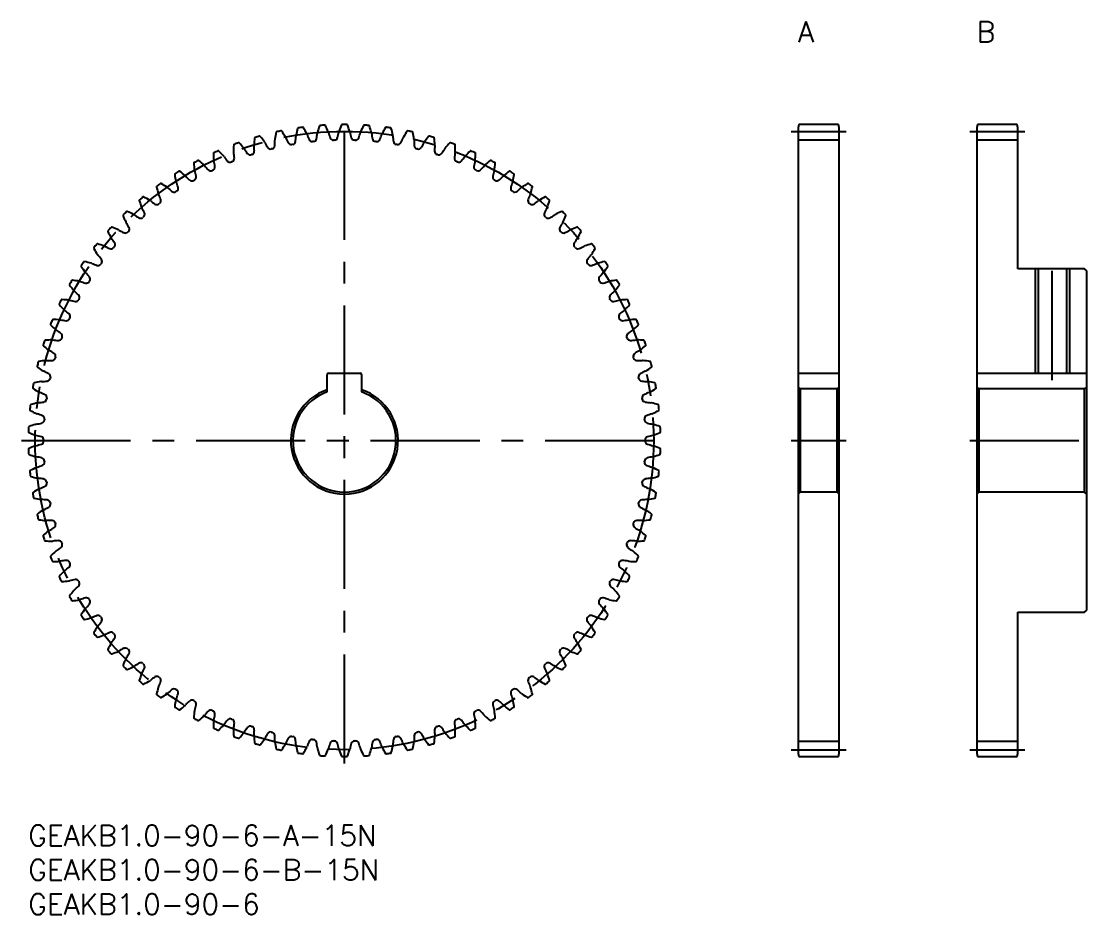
# Model space of a CAD drawing. Extents: x -1 to 155, y -13 to 117.
import ezdxf

# ---------------------------------------------------------------- set-up
doc = ezdxf.new("R2010")
doc.units = 0
doc.header["$LTSCALE"] = 0.5
doc.linetypes.add('CENTER', pattern=[50.8, 31.75, -6.35, 6.35, -6.35])
for name, color, linetype in [('MSM_CENTER', 1, 'CENTER'), ('MSM_CONTINUOUS', 7, 'CONTINUOUS'), ('MSM_NARROW', 5, 'CONTINUOUS'), ('MSM_PART_NUMBER', 7, 'CONTINUOUS')]:
    doc.layers.add(name, color=color, linetype=linetype)
doc.styles.get("Standard").update_dxf_attribs({"font": 'txt.shx', "height": 2, "bigfont": 'bigfont.shx'})

# ---------------------------------------------------------------- blocks, each defined once
blk = doc.blocks.new('*U3')
at = {"layer": 'MSM_PART_NUMBER'}
blk.add_text('GEAKB1.0-90-6-B-15N', height=3, dxfattribs=at).set_placement((0, -8))
blk = doc.blocks.new('*U4')
at = {"layer": 'MSM_PART_NUMBER'}
blk.add_text('GEAKB1.0-90-6-A-15N', height=3, dxfattribs=at).set_placement((0, -3))
blk = doc.blocks.new('*U5')
at = {"layer": 'MSM_PART_NUMBER'}
blk.add_text('GEAKB1.0-90-6', height=3, dxfattribs=at).set_placement((0, -13))
blk = doc.blocks.new('*U6')
at = {"layer": 'MSM_PART_NUMBER'}
blk.add_text('A', height=3, dxfattribs=at).set_placement((112, 114))
blk = doc.blocks.new('*U7')
at = {"layer": 'MSM_PART_NUMBER'}
blk.add_text('B', height=3, dxfattribs=at).set_placement((138, 114))

msp = doc.modelspace()

# ---------------------------------------------------------------- linework, layer by layer
at = {"layer": 'MSM_CENTER'}
for p, q in [((46, 9), (46, 103)), ((111, 101), (119, 101)), ((137, 101), (145, 101)), ((149, 64.8), (149, 82)), ((-1, 56), (93, 56)), ((111, 56), (119, 56)), ((137, 56), (155, 56)), ((111, 11), (119, 11)), ((137, 11), (145, 11))]:
    msp.add_line(p, q, dxfattribs=at)
msp.add_circle((46, 56), 45, dxfattribs=at)
at = {"layer": 'MSM_CONTINUOUS'}
for p, q in [((112.13, 102), (112, 101.5)), ((112, 101.5), (112, 10.5)), ((117.87, 102), (112.13, 102)), ((118, 101.5), (117.87, 102)), ((118, 10.5), (118, 101.5)), ((138.13, 102), (138, 101.5)), ((138, 101.5), (138, 10.5)), ((143.87, 102), (138.13, 102)), ((144, 101.5), (143.87, 102)), ((144, 81), (144, 101.5)), ((112, 99.75), (118, 99.75)), ((138, 99.75), (144, 99.75)), ((153.7, 81), (144, 81)), ((146.93, 81), (146.93, 65.8)), ((151.07, 81), (151.07, 65.8)), ((154, 80.7), (153.7, 81)), ((154, 31.3), (154, 80.7)), ((43.5, 63.07), (43.5, 65.6)), ((43.7, 65.8), (48.3, 65.8)), ((48.5, 65.6), (48.5, 63.07)), ((112, 65.8), (118, 65.8)), ((138, 65.8), (154, 65.8)), ((112.3, 63.5), (112, 63.8)), ((117.7, 63.5), (112.3, 63.5)), ((112.3, 63.5), (112.3, 48.5)), ((118, 63.8), (117.7, 63.5)), ((117.7, 48.5), (117.7, 63.5)), ((138.3, 63.5), (138, 63.8)), ((153.7, 63.5), (138.3, 63.5)), ((138.3, 63.5), (138.3, 48.5)), ((154, 63.8), (153.7, 63.5)), ((153.7, 48.5), (153.7, 63.5)), ((112.3, 48.5), (112, 48.2)), ((117.7, 48.5), (112.3, 48.5)), ((118, 48.2), (117.7, 48.5)), ((138.3, 48.5), (138, 48.2)), ((153.7, 48.5), (138.3, 48.5)), ((154, 48.2), (153.7, 48.5)), ((153.7, 31), (154, 31.3)), ((144, 10.5), (144, 31)), ((144, 31), (153.7, 31)), ((112, 12.25), (118, 12.25)), ((138, 12.25), (144, 12.25)), ((112, 10.5), (112.13, 10)), ((112.13, 10), (117.87, 10)), ((117.87, 10), (118, 10.5)), ((138, 10.5), (138.13, 10)), ((138.13, 10), (143.87, 10)), ((143.87, 10), (144, 10.5))]:
    msp.add_line(p, q, dxfattribs=at)
for centre, radius, start, end in [((53.68, 97.58), 15, 165.1366, 169), ((39.28, 101.41), 0.1, 98.4147, 165.1366), ((46, 56), 46, 97.5856, 98.4144), ((39.94, 101.5), 0.1, 30.8634, 97.5856), ((27.15, 93.85), 15, 27, 30.8634), ((56.57, 96.95), 15, 161.1366, 165), ((42.47, 101.76), 0.1, 94.4144, 161.1366), ((46, 56), 46, 93.5856, 94.4144), ((43.13, 101.81), 0.1, 26.8634, 93.5856), ((29.84, 95.08), 15, 23, 26.8634), ((59.4, 96.11), 15, 157.1366, 161), ((45.67, 101.9), 0.1, 90.4144, 157.1366), ((46, 56), 46, 89.5856, 90.4144), ((46.33, 101.9), 0.1, 22.8634, 89.5856), ((32.6, 96.11), 15, 19, 22.8634), ((62.16, 95.08), 15, 153.1366, 157), ((48.87, 101.81), 0.1, 86.4147, 153.1366), ((46, 56), 46, 85.5856, 86.4144), ((49.53, 101.76), 0.1, 18.8634, 85.5856), ((35.43, 96.95), 15, 15, 18.8634), ((64.85, 93.85), 15, 149.1366, 153), ((52.06, 101.5), 0.1, 82.4147, 149.1366), ((46, 56), 46, 81.5856, 82.4144), ((52.72, 101.41), 0.1, 14.8634, 81.5856), ((38.32, 97.58), 15, 11, 14.8634), ((47.82, 98.25), 15, 173.1366, 177), ((33.03, 100.03), 0.1, 106.4144, 173.1366), ((46, 56), 46, 105.5856, 106.4144), ((33.67, 100.21), 0.1, 38.8634, 105.5856), ((22.07, 90.86), 15, 35, 38.8634), ((36.7, 99.75), 0.831, 173, 180.4595), ((50.77, 98.02), 15, 169.1366, 173), ((36.13, 100.83), 0.1, 102.4144, 169.1366), ((46, 56), 46, 101.5856, 102.4144), ((36.78, 100.96), 0.1, 34.8634, 101.5856), ((24.56, 92.45), 15, 31, 34.8634), ((36.7, 99.75), 0.831, 23.5405, 31), ((50.15, 105.62), 13.85, 203.5781, 206.949), ((25.13, 101.2), 13.85, 353.051, 356.4219), ((39.78, 100.29), 0.831, 169, 176.4595), ((39.78, 100.29), 0.831, 19.5405, 27), ((53.6, 105.21), 13.85, 199.5781, 202.949), ((41.43, 100.01), 0.5, 275.9216, 349.051), ((28.33, 102.55), 13.85, 349.051, 352.4219), ((42.88, 100.61), 0.831, 165, 172.4595), ((42.88, 100.61), 0.831, 15.5405, 23), ((57.02, 104.55), 13.85, 195.5781, 198.949), ((44.4, 100.22), 0.5, 198.949, 272.0784), ((44.52, 100.23), 0.5, 271.9216, 345.051), ((31.62, 103.67), 13.85, 345.051, 348.4219), ((46, 100.72), 0.831, 161, 168.4595), ((46, 100.72), 0.831, 11.5405, 19), ((60.38, 103.67), 13.85, 191.5781, 194.949), ((47.48, 100.23), 0.5, 194.949, 268.0784), ((47.6, 100.22), 0.5, 267.9216, 341.051), ((34.98, 104.55), 13.85, 341.051, 344.4219), ((49.12, 100.61), 0.831, 157, 164.4595), ((49.12, 100.61), 0.831, 7.5405, 15), ((63.67, 102.55), 13.85, 187.5781, 190.949), ((50.57, 100.01), 0.5, 190.949, 264.0784), ((38.4, 105.21), 13.85, 337.051, 340.4219), ((52.22, 100.29), 0.831, 153, 160.4595), ((52.22, 100.29), 0.831, 3.5405, 11), ((66.87, 101.2), 13.85, 183.5781, 186.949), ((41.85, 105.62), 13.85, 333.051, 336.4219), ((55.3, 99.75), 0.831, 149, 156.4595), ((67.44, 92.45), 15, 145.1366, 149), ((55.22, 100.96), 0.1, 78.4144, 145.1366), ((46, 56), 46, 77.5856, 78.4144), ((55.87, 100.83), 0.1, 10.8634, 77.5856), ((41.23, 98.02), 15, 7, 10.8634), ((55.3, 99.75), 0.831, 359.5405, 7), ((69.93, 90.86), 15, 141.1366, 145), ((58.33, 100.21), 0.1, 74.4147, 141.1366), ((46, 56), 46, 73.5856, 74.4144), ((58.97, 100.03), 0.1, 6.8634, 73.5856), ((44.18, 98.25), 15, 3, 6.8634), ((44.87, 98.27), 15, 177.1366, 181), ((29.99, 99.02), 0.1, 110.4144, 177.1366), ((46, 56), 46, 109.5856, 110.4144), ((30.61, 99.24), 0.1, 42.8634, 109.5856), ((19.69, 89.11), 15, 39, 42.8634), ((30.7, 98.03), 0.831, 31.5405, 39), ((43.21, 105.71), 13.85, 211.5781, 214.949), ((33.67, 98.99), 0.831, 177, 184.4595), ((19.04, 97.86), 13.85, 1.051, 4.4219), ((33.67, 98.99), 0.831, 27.5405, 35), ((46.68, 105.78), 13.85, 207.5781, 210.949), ((35.24, 98.92), 0.5, 210.949, 284.0784), ((46, 56), 43.75, 103.9216, 104.0784), ((35.35, 98.95), 0.5, 283.9216, 357.051), ((22.03, 99.64), 13.85, 357.051, 0.4219), ((38.26, 99.57), 0.5, 206.949, 280.0784), ((46, 56), 43.75, 99.9216, 100.0784), ((38.38, 99.59), 0.5, 279.9216, 353.051), ((41.31, 100), 0.5, 202.949, 276.0784), ((46, 56), 43.75, 95.9216, 96.0784), ((46, 56), 43.75, 91.9216, 92.0784), ((46, 56), 43.75, 87.9216, 88.0784), ((46, 56), 43.75, 83.9216, 84.0784), ((50.69, 100), 0.5, 263.9216, 337.051), ((53.62, 99.59), 0.5, 186.949, 260.0784), ((46, 56), 43.75, 79.9216, 80.0784), ((53.74, 99.57), 0.5, 259.9216, 333.051), ((69.97, 99.64), 13.85, 179.5781, 182.949), ((56.65, 98.95), 0.5, 182.949, 256.0784), ((46, 56), 43.75, 75.9216, 76.0784), ((56.76, 98.92), 0.5, 255.9216, 329.051), ((45.32, 105.78), 13.85, 329.051, 332.4219), ((58.33, 98.99), 0.831, 145, 152.4595), ((72.96, 97.86), 13.85, 175.5781, 178.949), ((58.33, 98.99), 0.831, 355.5405, 3), ((48.79, 105.71), 13.85, 325.051, 328.4219), ((61.3, 98.03), 0.831, 141, 148.4595), ((72.31, 89.11), 15, 137.1366, 141), ((61.39, 99.24), 0.1, 70.4144, 137.1366), ((46, 56), 46, 69.5856, 70.4144), ((62.01, 99.02), 0.1, 2.8634, 69.5856), ((47.13, 98.27), 15, 359, 2.8634), ((46, 56), 46, 117.5856, 118.4144), ((24.74, 96.68), 0.1, 50.8634, 117.5856), ((15.34, 85.12), 15, 47, 50.8634), ((27.03, 97.8), 0.1, 114.4144, 181.1366), ((41.93, 98.09), 15, 181.1366, 185), ((27.81, 96.86), 0.831, 185, 192.4595), ((46, 56), 46, 113.5856, 114.4144), ((27.63, 98.07), 0.1, 46.8634, 113.5856), ((17.45, 87.19), 15, 43, 46.8634), ((27.81, 96.86), 0.831, 35.5405, 43), ((39.75, 105.39), 13.85, 215.5781, 218.949), ((29.48, 97.05), 0.5, 291.9216, 5.051), ((30.7, 98.03), 0.831, 181, 188.4595), ((16.19, 95.88), 13.85, 5.051, 8.4219), ((32.27, 98.07), 0.5, 214.949, 288.0784), ((46, 56), 43.75, 107.9216, 108.0784), ((32.38, 98.1), 0.5, 287.9216, 1.051), ((59.62, 98.1), 0.5, 178.949, 252.0784), ((46, 56), 43.75, 71.9216, 72.0784), ((59.73, 98.07), 0.5, 251.9216, 325.051), ((75.81, 95.88), 13.85, 171.5781, 174.949), ((62.52, 97.05), 0.5, 174.949, 248.0784), ((61.3, 98.03), 0.831, 351.5405, 359), ((52.25, 105.39), 13.85, 321.051, 324.4219), ((64.19, 96.86), 0.831, 137, 144.4595), ((74.55, 87.19), 15, 133.1366, 137), ((64.37, 98.07), 0.1, 66.4144, 133.1366), ((46, 56), 46, 65.5856, 66.4144), ((64.19, 96.86), 0.831, 347.5405, 355), ((64.97, 97.8), 0.1, 358.8634, 65.5856), ((50.07, 98.09), 15, 355, 358.8634), ((76.66, 85.12), 15, 129.1366, 133), ((67.26, 96.68), 0.1, 62.4144, 129.1366), ((46, 56), 46, 61.5856, 62.4144), ((46, 56), 46, 121.5856, 122.4144), ((21.96, 95.1), 0.1, 54.8634, 121.5856), ((13.38, 82.92), 15, 51, 54.8634), ((24.16, 96.37), 0.1, 118.4144, 185.1366), ((39, 97.7), 15, 185.1366, 189), ((25, 95.49), 0.831, 189, 196.4595), ((10.93, 91.34), 13.85, 13.051, 16.4219), ((25, 95.49), 0.831, 39.5405, 47), ((36.32, 104.84), 13.85, 219.5781, 222.949), ((26.55, 95.75), 0.5, 222.949, 296.0784), ((46, 56), 43.75, 115.9216, 116.0784), ((26.66, 95.8), 0.5, 295.9216, 9.051), ((13.48, 93.7), 13.85, 9.051, 12.4219), ((29.37, 97.01), 0.5, 218.949, 292.0784), ((46, 56), 43.75, 111.9216, 112.0784), ((46, 56), 43.75, 67.9216, 68.0784), ((62.63, 97.01), 0.5, 247.9216, 321.051), ((65.34, 95.8), 0.5, 170.949, 244.0784), ((78.52, 93.7), 13.85, 167.5781, 170.949), ((46, 56), 43.75, 63.9216, 64.0784), ((65.45, 95.75), 0.5, 243.9216, 317.051), ((55.68, 104.84), 13.85, 317.051, 320.4219), ((67, 95.49), 0.831, 133, 140.4595), ((81.07, 91.34), 13.85, 163.5781, 166.949), ((67, 95.49), 0.831, 343.5405, 351), ((53, 97.7), 15, 351, 354.8634), ((67.84, 96.37), 0.1, 354.8634, 61.5856), ((78.62, 82.92), 15, 125.1366, 129), ((70.04, 95.1), 0.1, 58.4144, 125.1366), ((46, 56), 46, 57.5856, 58.4144), ((21.4, 94.75), 0.1, 122.4144, 189.1366), ((36.11, 97.11), 15, 189.1366, 193), ((22.3, 93.93), 0.831, 193, 200.4595), ((8.55, 88.81), 13.85, 17.051, 20.4219), ((22.3, 93.93), 0.831, 43.5405, 51), ((32.93, 104.04), 13.85, 223.5781, 226.949), ((23.82, 94.29), 0.5, 226.949, 300.0784), ((46, 56), 43.75, 119.9216, 120.0784), ((23.93, 94.35), 0.5, 299.9216, 13.051), ((68.07, 94.35), 0.5, 166.949, 240.0784), ((46, 56), 43.75, 59.9216, 60.0784), ((68.18, 94.29), 0.5, 239.9216, 313.051), ((59.07, 104.04), 13.85, 313.051, 316.4219), ((69.7, 93.93), 0.831, 129, 136.4595), ((83.45, 88.81), 13.85, 159.5781, 162.949), ((69.7, 93.93), 0.831, 339.5405, 347), ((55.89, 97.11), 15, 347, 350.8634), ((70.6, 94.75), 0.1, 350.8634, 57.5856), ((18.75, 92.94), 0.1, 126.4144, 193.1366), ((33.26, 96.32), 15, 193.1366, 197), ((46, 56), 46, 125.5856, 126.4144), ((19.29, 93.33), 0.1, 58.8634, 125.5856), ((11.59, 80.57), 15, 55, 58.8634), ((19.71, 92.18), 0.831, 47.5405, 55), ((29.61, 103.02), 13.85, 227.5781, 230.949), ((21.21, 92.65), 0.5, 230.949, 304.0784), ((46, 56), 43.75, 123.9216, 124.0784), ((21.31, 92.72), 0.5, 303.9216, 17.051), ((70.69, 92.72), 0.5, 162.949, 236.0784), ((46, 56), 43.75, 55.9216, 56.0784), ((70.79, 92.65), 0.5, 235.9216, 309.051), ((62.39, 103.02), 13.85, 309.051, 312.4219), ((72.29, 92.18), 0.831, 125, 132.4595), ((80.41, 80.57), 15, 121.1366, 125), ((72.71, 93.33), 0.1, 54.4144, 121.1366), ((46, 56), 46, 53.5856, 54.4144), ((58.74, 96.32), 15, 343, 346.8634), ((73.25, 92.94), 0.1, 346.8634, 53.5856), ((16.24, 90.95), 0.1, 130.414, 197.1366), ((30.48, 95.34), 15, 197.1366, 201), ((46, 56), 46, 129.5856, 130.4144), ((16.75, 91.37), 0.1, 62.8634, 129.5856), ((9.96, 78.11), 15, 59, 62.8634), ((17.25, 90.26), 0.831, 51.5405, 59), ((26.37, 101.76), 13.85, 231.5781, 234.949), ((19.71, 92.18), 0.831, 197, 204.4595), ((6.35, 86.11), 13.85, 21.051, 24.4219), ((46, 56), 43.75, 127.9216, 128.0784), ((18.8, 90.91), 0.5, 307.9216, 21.051), ((73.2, 90.91), 0.5, 158.949, 232.0784), ((85.65, 86.11), 13.85, 155.5781, 158.949), ((46, 56), 43.75, 51.9216, 52.0784), ((72.29, 92.18), 0.831, 335.5405, 343), ((65.63, 101.76), 13.85, 305.051, 308.4219), ((74.75, 90.26), 0.831, 121, 128.4595), ((82.04, 78.11), 15, 117.1366, 121), ((75.25, 91.37), 0.1, 50.4144, 117.1366), ((46, 56), 46, 49.5856, 50.4144), ((61.52, 95.34), 15, 339, 342.8634), ((75.76, 90.95), 0.1, 342.8634, 49.5856), ((46, 56), 46, 133.5856, 134.4144), ((14.35, 89.25), 0.1, 66.8634, 133.5856), ((8.5, 75.55), 15, 63, 66.8634), ((17.25, 90.26), 0.831, 201, 208.4595), ((4.35, 83.27), 13.85, 25.051, 28.4219), ((16.44, 88.92), 0.5, 311.9216, 25.051), ((18.71, 90.83), 0.5, 234.949, 308.0784), ((73.29, 90.83), 0.5, 231.9216, 305.051), ((75.56, 88.92), 0.5, 154.949, 228.0784), ((87.65, 83.27), 13.85, 151.5781, 154.949), ((74.75, 90.26), 0.831, 331.5405, 339), ((83.5, 75.55), 15, 113.1366, 117), ((77.65, 89.25), 0.1, 46.4147, 113.1366), ((46, 56), 46, 45.5856, 46.4144), ((13.88, 88.79), 0.1, 134.414, 201.1366), ((27.77, 94.16), 15, 201.1366, 205), ((14.93, 88.17), 0.831, 205, 212.4595), ((2.54, 80.3), 13.85, 29.051, 32.4219), ((14.93, 88.17), 0.831, 55.5405, 63), ((23.23, 100.28), 13.85, 235.5781, 238.949), ((16.35, 88.84), 0.5, 238.949, 312.0784), ((46, 56), 43.75, 131.9216, 132.0784), ((46, 56), 43.75, 47.9216, 48.0784), ((75.65, 88.84), 0.5, 227.9216, 301.051), ((68.77, 100.28), 13.85, 301.051, 304.4219), ((77.07, 88.17), 0.831, 117, 124.4595), ((89.46, 80.3), 13.85, 147.5781, 150.949), ((77.07, 88.17), 0.831, 327.5405, 335), ((64.23, 94.16), 15, 335, 338.8634), ((78.12, 88.79), 0.1, 338.8634, 45.5856), ((11.67, 86.47), 0.1, 138.4147, 205.1366), ((25.16, 92.79), 15, 205.1366, 209), ((46, 56), 46, 137.5856, 138.4144), ((12.11, 86.96), 0.1, 70.8634, 137.5856), ((7.23, 72.88), 15, 67, 70.8634), ((12.76, 85.93), 0.831, 59.5405, 67), ((20.2, 98.58), 13.85, 239.5781, 242.949), ((14.13, 86.7), 0.5, 242.949, 316.0784), ((46, 56), 43.75, 135.9216, 136.0784), ((14.21, 86.78), 0.5, 315.9216, 29.051), ((77.79, 86.78), 0.5, 150.949, 224.0784), ((46, 56), 43.75, 43.9216, 44.0784), ((77.87, 86.7), 0.5, 223.9216, 297.051), ((71.8, 98.58), 13.85, 297.051, 300.4219), ((79.24, 85.93), 0.831, 113, 120.4595), ((84.77, 72.88), 15, 109.1366, 113), ((79.89, 86.96), 0.1, 42.4147, 109.1366), ((46, 56), 46, 41.5856, 42.4144), ((66.84, 92.79), 15, 331, 334.8634), ((80.33, 86.47), 0.1, 334.8634, 41.5856), ((46, 56), 46, 141.5856, 142.4144), ((10.04, 84.52), 0.1, 74.8634, 141.5856), ((6.14, 70.14), 15, 71, 74.8634), ((10.76, 83.53), 0.831, 63.5405, 71), ((17.29, 96.68), 13.85, 243.5781, 246.949), ((12.76, 85.93), 0.831, 209, 216.4595), ((0.95, 77.21), 13.85, 33.051, 36.4219), ((12.14, 84.49), 0.5, 319.9216, 33.051), ((79.86, 84.49), 0.5, 146.949, 220.0784), ((91.05, 77.21), 13.85, 143.5781, 146.949), ((79.24, 85.93), 0.831, 323.5405, 331), ((74.71, 96.68), 13.85, 293.051, 296.4219), ((81.24, 83.53), 0.831, 109, 116.4595), ((85.86, 70.14), 15, 105.1366, 109), ((81.96, 84.52), 0.1, 38.4144, 105.1366), ((46, 56), 46, 37.5856, 38.4144), ((9.63, 84), 0.1, 142.4144, 209.1366), ((22.64, 91.25), 15, 209.1366, 213), ((10.76, 83.53), 0.831, 213, 220.4595), ((-0.41, 74.02), 13.85, 37.051, 40.4219), ((12.06, 84.4), 0.5, 246.949, 320.0784), ((46, 56), 43.75, 139.9216, 140.0784), ((46, 56), 43.75, 39.9216, 40.0784), ((79.94, 84.4), 0.5, 219.9216, 293.051), ((92.41, 74.02), 13.85, 139.5781, 142.949), ((81.24, 83.53), 0.831, 319.5405, 327), ((69.36, 91.25), 15, 327, 330.8634), ((82.37, 84), 0.1, 330.8634, 37.5856), ((7.76, 81.39), 0.1, 146.4144, 213.1366), ((46, 56), 46, 145.5856, 146.4144), ((20.24, 89.54), 15, 213.1366, 217), ((8.13, 81.94), 0.1, 78.8634, 145.5856), ((5.26, 67.32), 15, 75, 78.8634), ((8.92, 81.01), 0.831, 67.5405, 75), ((14.52, 94.58), 13.85, 247.5781, 250.949), ((10.17, 81.96), 0.5, 250.949, 324.0784), ((46, 56), 43.75, 143.9216, 144.0784), ((10.24, 82.06), 0.5, 323.9216, 37.051), ((81.76, 82.06), 0.5, 142.949, 216.0784), ((46, 56), 43.75, 35.9216, 36.0784), ((81.83, 81.96), 0.5, 215.9216, 289.051), ((77.48, 94.58), 13.85, 289.051, 292.4219), ((83.08, 81.01), 0.831, 105, 112.4595), ((86.74, 67.32), 15, 101.1366, 105), ((71.76, 89.54), 15, 323, 326.8634), ((83.87, 81.94), 0.1, 34.4147, 101.1366), ((46, 56), 46, 33.5856, 34.4144), ((84.24, 81.39), 0.1, 326.8634, 33.5856), ((8.92, 81.01), 0.831, 217, 224.4595), ((-1.56, 70.74), 13.85, 41.051, 44.4219), ((8.51, 79.5), 0.5, 327.9216, 41.051), ((83.49, 79.5), 0.5, 138.949, 212.0784), ((93.56, 70.74), 13.85, 135.5781, 138.949), ((83.08, 81.01), 0.831, 315.5405, 323), ((6.08, 78.66), 0.1, 150.4144, 217.1366), ((46, 56), 46, 149.5856, 150.4144), ((17.96, 87.66), 15, 217.1366, 221), ((6.42, 79.24), 0.1, 82.8634, 149.5856), ((4.57, 64.45), 15, 79, 82.8634), ((7.27, 78.36), 0.831, 71.5405, 79), ((11.91, 92.29), 13.85, 251.5781, 254.949), ((8.44, 79.4), 0.5, 254.949, 328.0784), ((46, 56), 43.75, 147.9216, 148.0784), ((46, 56), 43.75, 31.9216, 32.0784), ((83.56, 79.4), 0.5, 211.9216, 285.051), ((80.09, 92.29), 13.85, 285.051, 288.4219), ((84.73, 78.36), 0.831, 101, 108.4595), ((87.43, 64.45), 15, 97.1366, 101), ((74.04, 87.66), 15, 319, 322.8634), ((85.58, 79.24), 0.1, 30.4147, 97.1366), ((46, 56), 46, 29.5856, 30.4144), ((85.92, 78.66), 0.1, 322.8634, 29.5856), ((46, 56), 46, 153.5856, 154.4144), ((4.89, 76.42), 0.1, 86.8634, 153.5856), ((4.08, 61.54), 15, 83, 86.8634), ((7.27, 78.36), 0.831, 221, 228.4595), ((-2.47, 67.38), 13.85, 45.051, 48.4219), ((6.9, 76.72), 0.5, 258.949, 332.0784), ((6.96, 76.83), 0.5, 331.9216, 45.051), ((46, 56), 43.75, 151.9216, 152.0784), ((85.04, 76.83), 0.5, 134.949, 208.0784), ((46, 56), 43.75, 27.9216, 28.0784), ((85.1, 76.72), 0.5, 207.9216, 281.051), ((94.47, 67.38), 13.85, 131.5781, 134.949), ((84.73, 78.36), 0.831, 311.5405, 319), ((87.92, 61.54), 15, 93.1366, 97), ((87.11, 76.42), 0.1, 26.4144, 93.1366), ((46, 56), 46, 25.5856, 26.4144), ((4.6, 75.82), 0.1, 154.4144, 221.1366), ((15.82, 85.62), 15, 221.1366, 225), ((5.8, 75.61), 0.831, 225, 232.4595), ((-3.15, 63.97), 13.85, 49.051, 52.4219), ((5.8, 75.61), 0.831, 75.5405, 83), ((9.46, 89.82), 13.85, 255.5781, 258.949), ((82.54, 89.82), 13.85, 281.051, 284.4219), ((86.2, 75.61), 0.831, 97, 104.4595), ((95.15, 63.97), 13.85, 127.5781, 130.949), ((86.2, 75.61), 0.831, 307.5405, 315), ((76.18, 85.62), 15, 315, 318.8634), ((87.4, 75.82), 0.1, 318.8634, 25.5856), ((46, 56), 46, 157.5856, 158.4144), ((3.57, 73.5), 0.1, 90.8634, 157.5856), ((3.79, 58.6), 15, 87, 90.8634), ((4.53, 72.75), 0.831, 79.5405, 87), ((7.19, 87.19), 13.85, 259.5781, 262.949), ((5.55, 73.94), 0.5, 262.949, 336.0784), ((5.6, 74.05), 0.5, 335.9216, 49.051), ((46, 56), 43.75, 155.9216, 156.0784), ((86.4, 74.05), 0.5, 130.949, 204.0784), ((46, 56), 43.75, 23.9216, 24.0784), ((86.45, 73.94), 0.5, 203.9216, 277.051), ((84.81, 87.19), 13.85, 277.051, 280.4219), ((87.47, 72.75), 0.831, 93, 100.4595), ((88.21, 58.6), 15, 89.1366, 93), ((88.43, 73.5), 0.1, 22.4144, 89.1366), ((46, 56), 46, 21.5856, 22.4144), ((3.32, 72.89), 0.1, 158.4144, 225.1366), ((13.83, 83.45), 15, 225.1366, 229), ((4.53, 72.75), 0.831, 229, 236.4595), ((-3.58, 60.53), 13.85, 53.051, 56.4219), ((95.58, 60.53), 13.85, 123.5781, 126.949), ((87.47, 72.75), 0.831, 303.5405, 311), ((78.17, 83.45), 15, 311, 314.8634), ((88.68, 72.89), 0.1, 314.8634, 21.5856), ((46, 56), 46, 161.5856, 162.4144), ((2.45, 70.5), 0.1, 94.8634, 161.5856), ((3.71, 55.65), 15, 91, 94.8634), ((3.47, 69.82), 0.831, 83.5405, 91), ((5.11, 84.4), 13.85, 263.5781, 266.949), ((4.4, 71.08), 0.5, 266.949, 340.0784), ((4.44, 71.19), 0.5, 339.9216, 53.051), ((46, 56), 43.75, 159.9216, 160.0784), ((87.56, 71.19), 0.5, 126.949, 200.0784), ((46, 56), 43.75, 19.9216, 20.0784), ((87.6, 71.08), 0.5, 199.9216, 273.051), ((86.89, 84.4), 13.85, 273.051, 276.4219), ((88.53, 69.82), 0.831, 89, 96.4595), ((88.29, 55.65), 15, 85.1366, 89), ((89.55, 70.5), 0.1, 18.4144, 85.1366), ((46, 56), 46, 17.5856, 18.4144), ((2.25, 69.87), 0.1, 162.4147, 229.1366), ((11.99, 81.14), 15, 229.1366, 233), ((3.47, 69.82), 0.831, 233, 240.4595), ((-3.78, 57.06), 13.85, 57.051, 60.4219), ((3.48, 68.26), 0.5, 343.9216, 57.051), ((88.52, 68.26), 0.5, 122.949, 196.0784), ((95.78, 57.06), 13.85, 119.5781, 122.949), ((88.53, 69.82), 0.831, 299.5405, 307), ((80.01, 81.14), 15, 307, 310.8634), ((89.75, 69.87), 0.1, 310.8634, 17.5856), ((46, 56), 46, 165.5856, 166.4144), ((1.54, 67.43), 0.1, 98.8634, 165.5856), ((3.84, 52.7), 15, 95, 98.8634), ((2.61, 66.82), 0.831, 87.5405, 95), ((3.23, 81.48), 13.85, 267.5781, 270.949), ((3.45, 68.14), 0.5, 270.949, 344.0784), ((46, 56), 43.75, 163.9216, 164.0784), ((46, 56), 43.75, 15.9216, 16.0784), ((88.55, 68.14), 0.5, 195.9216, 269.051), ((88.77, 81.48), 13.85, 269.051, 272.4219), ((89.39, 66.82), 0.831, 85, 92.4595), ((88.16, 52.7), 15, 81.1366, 85), ((90.46, 67.43), 0.1, 14.4144, 81.1366), ((46, 56), 46, 13.5856, 14.4144), ((1.38, 66.78), 0.1, 166.4144, 233.1366), ((10.32, 78.7), 15, 233.1366, 237), ((2.61, 66.82), 0.831, 237, 244.4595), ((-3.73, 53.58), 13.85, 61.051, 64.4219), ((2.73, 65.26), 0.5, 347.9216, 61.051), ((43.7, 65.6), 0.2, 90, 180), ((48.3, 65.6), 0.2, 0, 90), ((89.27, 65.26), 0.5, 118.949, 192.0785), ((95.73, 53.58), 13.85, 115.5781, 118.949), ((89.39, 66.82), 0.831, 295.5405, 303), ((81.68, 78.7), 15, 303, 306.8634), ((90.62, 66.78), 0.1, 306.8634, 13.5856), ((46, 56), 46, 169.5856, 170.4144), ((0.86, 64.3), 0.1, 102.8634, 169.5856), ((4.17, 49.77), 15, 99, 102.8634), ((1.96, 63.77), 0.831, 91.5405, 99), ((1.55, 78.44), 13.85, 271.5781, 274.949), ((2.7, 65.14), 0.5, 274.949, 348.0784), ((46, 56), 43.75, 167.9216, 168.0784), ((46, 56), 43.75, 11.9216, 12.0784), ((89.3, 65.14), 0.5, 191.9216, 265.051), ((90.45, 78.44), 13.85, 265.051, 268.4219), ((90.04, 63.77), 0.831, 81, 88.4595), ((87.83, 49.77), 15, 77.1366, 81), ((91.14, 64.3), 0.1, 10.4144, 77.1366), ((46, 56), 46, 9.5856, 10.4144), ((0.74, 63.64), 0.1, 170.4144, 237.1366), ((8.83, 76.16), 15, 237.1366, 241), ((1.96, 63.77), 0.831, 241, 248.4595), ((-3.44, 50.12), 13.85, 65.051, 68.4219), ((2.19, 62.22), 0.5, 351.9216, 65.051), ((46, 56), 7.8, 108.6939, 71.3061), ((46, 56), 7.5, 109.4712, 70.5288), ((89.81, 62.22), 0.5, 114.949, 188.0785), ((95.44, 50.12), 13.85, 111.5781, 114.949), ((90.04, 63.77), 0.831, 291.5405, 299), ((83.17, 76.16), 15, 299, 302.8634), ((91.26, 63.64), 0.1, 302.8634, 9.5856), ((46, 56), 46, 173.5856, 174.4144), ((0.39, 61.13), 0.1, 106.8634, 173.5856), ((4.71, 46.87), 15, 103, 106.8634), ((1.52, 60.67), 0.831, 95.5405, 103), ((0.1, 75.28), 13.85, 275.5781, 278.949), ((2.17, 62.1), 0.5, 278.949, 352.0784), ((46, 56), 43.75, 171.9216, 172.0784), ((46, 56), 43.75, 7.9216, 8.0784), ((89.83, 62.1), 0.5, 187.9216, 261.051), ((91.9, 75.28), 13.85, 261.051, 264.4219), ((90.48, 60.67), 0.831, 77, 84.4595), ((87.29, 46.87), 15, 73.1366, 77), ((91.61, 61.13), 0.1, 6.4144, 73.1366), ((46, 56), 46, 5.5856, 6.4144), ((0.32, 60.47), 0.1, 174.4144, 241.1366), ((7.51, 73.52), 15, 241.1366, 245), ((1.52, 60.67), 0.831, 245, 252.4595), ((-2.91, 46.68), 13.85, 69.051, 72.4219), ((1.86, 59.15), 0.5, 355.9216, 69.051), ((90.14, 59.15), 0.5, 110.949, 184.0785), ((94.91, 46.68), 13.85, 107.5781, 110.949), ((90.48, 60.67), 0.831, 287.5405, 295), ((84.49, 73.52), 15, 295, 298.8634), ((91.68, 60.47), 0.1, 298.8634, 5.5856), ((46, 56), 46, 177.5856, 178.4144), ((0.14, 57.93), 0.1, 110.8634, 177.5856), ((5.45, 44.01), 15, 107, 110.8634), ((1.3, 57.56), 0.831, 99.5405, 107), ((-1.14, 72.03), 13.85, 279.5781, 282.949), ((1.85, 59.03), 0.5, 282.949, 356.0784), ((46, 56), 43.75, 175.9216, 176.0784), ((46, 56), 43.75, 3.9216, 4.0784), ((90.15, 59.03), 0.5, 183.9216, 257.051), ((93.14, 72.03), 13.85, 257.051, 260.4219), ((90.7, 57.56), 0.831, 73, 80.4595), ((86.55, 44.01), 15, 69.1366, 73), ((91.86, 57.93), 0.1, 2.4144, 69.1366), ((46, 56), 46, 1.5856, 2.4144), ((0.12, 57.27), 0.1, 178.4144, 245.1366), ((6.38, 70.79), 15, 245.1366, 249), ((1.3, 57.56), 0.831, 249, 256.4595), ((-2.14, 43.29), 13.85, 73.051, 76.4219), ((1.75, 56.06), 0.5, 359.9216, 73.051), ((90.25, 56.06), 0.5, 106.949, 180.0785), ((94.14, 43.29), 13.85, 103.5781, 106.949), ((90.7, 57.56), 0.831, 283.5405, 291), ((85.62, 70.79), 15, 291, 294.8634), ((91.88, 57.27), 0.1, 294.8634, 1.5856), ((0.12, 54.73), 0.1, 114.8634, 181.5856), ((46, 56), 46, 181.5856, 182.4144), ((6.38, 41.21), 15, 111, 114.8634), ((1.3, 54.44), 0.831, 103.5405, 111), ((-2.14, 68.71), 13.85, 283.5781, 286.949), ((1.75, 55.94), 0.5, 286.949, 0.0784), ((46, 56), 43.75, 179.9216, 180.0784), ((46, 56), 43.75, 359.9216, 0.0784), ((90.25, 55.94), 0.5, 179.9216, 253.051), ((94.14, 68.71), 13.85, 253.051, 256.4219), ((90.7, 54.44), 0.831, 69, 76.4595), ((85.62, 41.21), 15, 65.1366, 69), ((91.88, 54.73), 0.1, 358.4144, 65.1366), ((46, 56), 46, 357.5856, 358.4144), ((0.14, 54.07), 0.1, 182.4144, 249.1366), ((5.45, 67.99), 15, 249.1366, 253), ((1.3, 54.44), 0.831, 253, 260.4595), ((-1.14, 39.97), 13.85, 77.051, 80.4219), ((1.85, 52.97), 0.5, 3.9216, 77.051), ((90.15, 52.97), 0.5, 102.949, 176.0784), ((93.14, 39.97), 13.85, 99.5781, 102.949), ((90.7, 54.44), 0.831, 279.5405, 287), ((86.55, 67.99), 15, 287, 290.8634), ((91.86, 54.07), 0.1, 290.8634, 357.5856), ((0.32, 51.53), 0.1, 118.8634, 185.5856), ((46, 56), 46, 185.5856, 186.4144), ((7.51, 38.48), 15, 115, 118.8634), ((1.52, 51.33), 0.831, 107.5405, 115), ((-2.91, 65.32), 13.85, 287.5781, 290.949), ((1.86, 52.85), 0.5, 290.949, 4.0784), ((46, 56), 43.75, 183.9216, 184.0784), ((46, 56), 43.75, 355.9216, 356.0784), ((90.14, 52.85), 0.5, 175.9216, 249.051), ((94.91, 65.32), 13.85, 249.051, 252.4219), ((90.48, 51.33), 0.831, 65, 72.4595), ((84.49, 38.48), 15, 61.1366, 65), ((46, 56), 46, 353.5856, 354.4144), ((91.68, 51.53), 0.1, 354.4144, 61.1366), ((0.39, 50.87), 0.1, 186.4144, 253.1366), ((4.71, 65.13), 15, 253.1366, 257), ((1.52, 51.33), 0.831, 257, 264.4595), ((0.1, 36.72), 13.85, 81.051, 84.4219), ((2.17, 49.9), 0.5, 7.9216, 81.051), ((46, 56), 43.75, 187.9216, 188.0784), ((46, 56), 43.75, 351.9216, 352.0784), ((89.83, 49.9), 0.5, 98.949, 172.0784), ((91.9, 36.72), 13.85, 95.5781, 98.949), ((90.48, 51.33), 0.831, 275.5405, 283), ((87.29, 65.13), 15, 283, 286.8634), ((91.61, 50.87), 0.1, 286.8634, 353.5856), ((0.74, 48.36), 0.1, 122.8634, 189.5856), ((8.83, 35.84), 15, 119, 122.8634), ((1.96, 48.23), 0.831, 111.5405, 119), ((-3.44, 61.88), 13.85, 291.5781, 294.949), ((2.19, 49.78), 0.5, 294.949, 8.0784), ((89.81, 49.78), 0.5, 171.9216, 245.051), ((95.44, 61.88), 13.85, 245.051, 248.4219), ((90.04, 48.23), 0.831, 61, 68.4595), ((83.17, 35.84), 15, 57.1366, 61), ((91.26, 48.36), 0.1, 350.4144, 57.1366), ((46, 56), 46, 189.5856, 190.4144), ((0.86, 47.7), 0.1, 190.4147, 257.1366), ((4.17, 62.23), 15, 257.1366, 261), ((1.96, 48.23), 0.831, 261, 268.4595), ((1.55, 33.56), 13.85, 85.051, 88.4219), ((2.7, 46.86), 0.5, 11.9216, 85.051), ((2.73, 46.74), 0.5, 298.949, 12.0784), ((46, 56), 43.75, 191.9216, 192.0784), ((89.27, 46.74), 0.5, 167.9216, 241.051), ((46, 56), 43.75, 347.9216, 348.0784), ((89.3, 46.86), 0.5, 94.949, 168.0784), ((90.45, 33.56), 13.85, 91.5781, 94.949), ((90.04, 48.23), 0.831, 271.5405, 279), ((87.83, 62.23), 15, 279, 282.8634), ((91.14, 47.7), 0.1, 282.8634, 349.5856), ((46, 56), 46, 349.5856, 350.4144), ((1.38, 45.22), 0.1, 126.8634, 193.5856), ((10.32, 33.3), 15, 123, 126.8634), ((2.61, 45.18), 0.831, 115.5405, 123), ((-3.73, 58.42), 13.85, 295.5781, 298.949), ((95.73, 58.42), 13.85, 241.051, 244.4219), ((89.39, 45.18), 0.831, 57, 64.4595), ((81.68, 33.3), 15, 53.1366, 57), ((90.62, 45.22), 0.1, 346.4144, 53.1366), ((46, 56), 46, 193.5856, 194.4144), ((1.54, 44.57), 0.1, 194.4147, 261.1366), ((3.84, 59.3), 15, 261.1366, 265), ((2.61, 45.18), 0.831, 265, 272.4595), ((3.23, 30.52), 13.85, 89.051, 92.4219), ((3.45, 43.86), 0.5, 15.9216, 89.051), ((3.48, 43.74), 0.5, 302.949, 16.0784), ((46, 56), 43.75, 195.9216, 196.0784), ((88.52, 43.74), 0.5, 163.9216, 237.051), ((46, 56), 43.75, 343.9216, 344.0784), ((88.55, 43.86), 0.5, 90.949, 164.0785), ((88.77, 30.52), 13.85, 87.5781, 90.949), ((89.39, 45.18), 0.831, 267.5405, 275), ((88.16, 59.3), 15, 275, 278.8634), ((90.46, 44.57), 0.1, 278.8634, 345.5856), ((46, 56), 46, 345.5856, 346.4144), ((2.25, 42.13), 0.1, 130.8634, 197.5856), ((11.99, 30.86), 15, 127, 130.8634), ((3.47, 42.18), 0.831, 119.5405, 127), ((-3.78, 54.94), 13.85, 299.5781, 302.949), ((95.78, 54.94), 13.85, 237.051, 240.4219), ((88.53, 42.18), 0.831, 53, 60.4595), ((80.01, 30.86), 15, 49.1366, 53), ((89.75, 42.13), 0.1, 342.4144, 49.1366), ((46, 56), 46, 197.5856, 198.4144), ((2.45, 41.5), 0.1, 198.4147, 265.1366), ((3.71, 56.35), 15, 265.1366, 269), ((3.47, 42.18), 0.831, 269, 276.4595), ((5.11, 27.6), 13.85, 93.051, 96.4219), ((4.4, 40.92), 0.5, 19.9216, 93.051), ((4.44, 40.81), 0.5, 306.949, 20.0784), ((46, 56), 43.75, 199.9216, 200.0784), ((87.56, 40.81), 0.5, 159.9216, 233.051), ((46, 56), 43.75, 339.9216, 340.0784), ((87.6, 40.92), 0.5, 86.949, 160.0784), ((86.89, 27.6), 13.85, 83.5781, 86.949), ((88.53, 42.18), 0.831, 263.5405, 271), ((88.29, 56.35), 15, 271, 274.8634), ((89.55, 41.5), 0.1, 274.8634, 341.5856), ((46, 56), 46, 341.5856, 342.4144), ((3.32, 39.11), 0.1, 134.8634, 201.5856), ((46, 56), 46, 201.5856, 202.4144), ((13.83, 28.55), 15, 131, 134.8634), ((4.53, 39.25), 0.831, 123.5405, 131), ((-3.58, 51.47), 13.85, 303.5781, 306.949), ((95.58, 51.47), 13.85, 233.051, 236.4219), ((87.47, 39.25), 0.831, 49, 56.4595), ((78.17, 28.55), 15, 45.1366, 49), ((46, 56), 46, 337.5856, 338.4144), ((88.68, 39.11), 0.1, 338.4144, 45.1366), ((3.57, 38.5), 0.1, 202.4147, 269.1366), ((3.79, 53.4), 15, 269.1366, 273), ((4.53, 39.25), 0.831, 273, 280.4595), ((7.19, 24.81), 13.85, 97.051, 100.4219), ((-3.15, 48.03), 13.85, 307.5781, 310.949), ((5.55, 38.06), 0.5, 23.9216, 97.051), ((5.6, 37.95), 0.5, 310.949, 24.0784), ((46, 56), 43.75, 203.9216, 204.0784), ((86.4, 37.95), 0.5, 155.9216, 229.051), ((46, 56), 43.75, 335.9216, 336.0784), ((86.45, 38.06), 0.5, 82.949, 156.0784), ((95.15, 48.03), 13.85, 229.051, 232.4219), ((84.81, 24.81), 13.85, 79.5781, 82.949), ((87.47, 39.25), 0.831, 259.5405, 267), ((88.21, 53.4), 15, 267, 270.8634), ((88.43, 38.5), 0.1, 270.8634, 337.5856), ((4.6, 36.18), 0.1, 138.8634, 205.5856), ((46, 56), 46, 205.5856, 206.4144), ((15.82, 26.38), 15, 135, 138.8634), ((5.8, 36.39), 0.831, 127.5405, 135), ((86.2, 36.39), 0.831, 45, 52.4595), ((76.18, 26.38), 15, 41.1366, 45), ((46, 56), 46, 333.5856, 334.4144), ((87.4, 36.18), 0.1, 334.4144, 41.1366), ((4.89, 35.58), 0.1, 206.4147, 273.1366), ((4.08, 50.46), 15, 273.1366, 277), ((5.8, 36.39), 0.831, 277, 284.4595), ((9.46, 22.18), 13.85, 101.051, 104.4219), ((-2.47, 44.62), 13.85, 311.5781, 314.949), ((6.9, 35.28), 0.5, 27.9216, 101.051), ((6.96, 35.17), 0.5, 314.949, 28.0784), ((46, 56), 43.75, 207.9216, 208.0784), ((85.04, 35.17), 0.5, 151.9216, 225.051), ((46, 56), 43.75, 331.9216, 332.0784), ((85.1, 35.28), 0.5, 78.949, 152.0784), ((94.47, 44.62), 13.85, 225.051, 228.4219), ((82.54, 22.18), 13.85, 75.5781, 78.949), ((86.2, 36.39), 0.831, 255.5405, 263), ((87.92, 50.46), 15, 263, 266.8634), ((87.11, 35.58), 0.1, 266.8634, 333.5856), ((6.08, 33.34), 0.1, 142.8634, 209.5856), ((17.96, 24.34), 15, 139, 142.8634), ((46, 56), 46, 209.5856, 210.4144), ((4.57, 47.55), 15, 277.1366, 281), ((7.27, 33.64), 0.831, 131.5405, 139), ((7.27, 33.64), 0.831, 281, 288.4595), ((11.91, 19.71), 13.85, 105.051, 108.4219), ((8.44, 32.6), 0.5, 31.9216, 105.051), ((46, 56), 43.75, 211.9216, 212.0784), ((8.51, 32.5), 0.5, 318.949, 32.0784), ((83.49, 32.5), 0.5, 147.9216, 221.051), ((46, 56), 43.75, 327.9216, 328.0784), ((83.56, 32.6), 0.5, 74.949, 148.0784), ((80.09, 19.71), 13.85, 71.5781, 74.949), ((84.73, 33.64), 0.831, 251.5405, 259), ((87.43, 47.55), 15, 259, 262.8634), ((84.73, 33.64), 0.831, 41, 48.4595), ((74.04, 24.34), 15, 37.1366, 41), ((46, 56), 46, 329.5856, 330.4144), ((85.92, 33.34), 0.1, 330.4144, 37.1366), ((6.42, 32.76), 0.1, 210.4147, 277.1366), ((20.24, 22.46), 15, 143, 146.8634), ((8.92, 30.99), 0.831, 135.5405, 143), ((-1.56, 41.26), 13.85, 315.5781, 318.949), ((93.56, 41.26), 13.85, 221.051, 224.4219), ((83.08, 30.99), 0.831, 37, 44.4595), ((71.76, 22.46), 15, 33.1366, 37), ((85.58, 32.76), 0.1, 262.8634, 329.5856), ((7.76, 30.61), 0.1, 146.8634, 213.5856), ((46, 56), 46, 213.5856, 214.4144), ((8.13, 30.06), 0.1, 214.4147, 281.1366), ((5.26, 44.68), 15, 281.1366, 285), ((8.92, 30.99), 0.831, 285, 292.4595), ((14.52, 17.42), 13.85, 109.051, 112.4219), ((10.17, 30.04), 0.5, 35.9216, 109.051), ((-0.41, 37.98), 13.85, 319.5781, 322.949), ((46, 56), 43.75, 215.9216, 216.0784), ((10.24, 29.94), 0.5, 322.949, 36.0784), ((81.76, 29.94), 0.5, 143.9216, 217.051), ((46, 56), 43.75, 323.9216, 324.0784), ((92.41, 37.98), 13.85, 217.051, 220.4219), ((81.83, 30.04), 0.5, 70.949, 144.0784), ((77.48, 17.42), 13.85, 67.5781, 70.949), ((83.08, 30.99), 0.831, 247.5405, 255), ((86.74, 44.68), 15, 255, 258.8634), ((83.87, 30.06), 0.1, 258.8634, 325.5856), ((46, 56), 46, 325.5856, 326.4144), ((84.24, 30.61), 0.1, 326.4147, 33.1366), ((22.64, 20.75), 15, 147, 150.8634), ((10.76, 28.47), 0.831, 139.5405, 147), ((12.06, 27.6), 0.5, 39.9216, 113.051), ((79.94, 27.6), 0.5, 66.949, 140.0785), ((81.24, 28.47), 0.831, 33, 40.4595), ((69.36, 20.75), 15, 29.1366, 33), ((9.63, 28), 0.1, 150.8634, 217.5856), ((46, 56), 46, 217.5856, 218.4144), ((10.04, 27.48), 0.1, 218.4144, 285.1366), ((6.14, 41.86), 15, 285.1366, 289), ((10.76, 28.47), 0.831, 289, 296.4595), ((17.29, 15.32), 13.85, 113.051, 116.4219), ((12.76, 26.07), 0.831, 143.5405, 151), ((0.95, 34.79), 13.85, 323.5781, 326.949), ((46, 56), 43.75, 219.9216, 220.0784), ((12.14, 27.51), 0.5, 326.949, 40.0784), ((79.86, 27.51), 0.5, 139.9216, 213.051), ((91.05, 34.79), 13.85, 213.051, 216.4219), ((46, 56), 43.75, 319.9216, 320.0784), ((79.24, 26.07), 0.831, 29, 36.4595), ((74.71, 15.32), 13.85, 63.5781, 66.949), ((81.24, 28.47), 0.831, 243.5405, 251), ((85.86, 41.86), 15, 251, 254.8634), ((81.96, 27.48), 0.1, 254.8634, 321.5856), ((46, 56), 46, 321.5856, 322.4144), ((82.37, 28), 0.1, 322.4147, 29.1366), ((11.67, 25.53), 0.1, 154.8634, 221.5856), ((25.16, 19.21), 15, 151, 154.8634), ((46, 56), 46, 221.5856, 222.4144), ((12.11, 25.04), 0.1, 222.4144, 289.1366), ((7.23, 39.12), 15, 289.1366, 293), ((12.76, 26.07), 0.831, 293, 300.4595), ((20.2, 13.42), 13.85, 117.051, 120.4219), ((14.13, 25.3), 0.5, 43.9216, 117.051), ((2.54, 31.7), 13.85, 327.5781, 330.949), ((46, 56), 43.75, 223.9216, 224.0784), ((14.21, 25.22), 0.5, 330.949, 44.0784), ((77.79, 25.22), 0.5, 135.9216, 209.051), ((89.46, 31.7), 13.85, 209.051, 212.4219), ((46, 56), 43.75, 315.9216, 316.0784), ((77.87, 25.3), 0.5, 62.949, 136.0784), ((71.8, 13.42), 13.85, 59.5781, 62.949), ((79.24, 26.07), 0.831, 239.5405, 247), ((84.77, 39.12), 15, 247, 250.8634), ((79.89, 25.04), 0.1, 250.8634, 317.5856), ((66.84, 19.21), 15, 25.1366, 29), ((46, 56), 46, 317.5856, 318.4144), ((80.33, 25.53), 0.1, 318.4147, 25.1366), ((27.77, 17.84), 15, 155, 158.8634), ((14.93, 23.83), 0.831, 147.5405, 155), ((23.23, 11.72), 13.85, 121.051, 124.4219), ((16.35, 23.16), 0.5, 47.9216, 121.051), ((46, 56), 43.75, 227.9216, 228.0784), ((16.44, 23.08), 0.5, 334.949, 48.0784), ((75.56, 23.08), 0.5, 131.9216, 205.051), ((46, 56), 43.75, 311.9216, 312.0784), ((75.65, 23.16), 0.5, 58.949, 132.0784), ((68.77, 11.72), 13.85, 55.5781, 58.949), ((77.07, 23.83), 0.831, 25, 32.4595), ((64.23, 17.84), 15, 21.1366, 25), ((13.88, 23.21), 0.1, 158.8634, 225.5856), ((46, 56), 46, 225.5856, 226.4144), ((14.35, 22.75), 0.1, 226.4147, 293.1366), ((8.5, 36.45), 15, 293.1366, 297), ((14.93, 23.83), 0.831, 297, 304.4595), ((30.48, 16.66), 15, 159, 162.8634), ((17.25, 21.74), 0.831, 151.5405, 159), ((4.35, 28.73), 13.85, 331.5781, 334.949), ((87.65, 28.73), 13.85, 205.051, 208.4219), ((74.75, 21.74), 0.831, 21, 28.4595), ((61.52, 16.66), 15, 17.1366, 21), ((77.07, 23.83), 0.831, 235.5405, 243), ((83.5, 36.45), 15, 243, 246.8634), ((77.65, 22.75), 0.1, 246.8634, 313.5856), ((46, 56), 46, 313.5856, 314.4144), ((78.12, 23.21), 0.1, 314.4144, 21.1366), ((16.24, 21.05), 0.1, 162.8634, 229.5856), ((46, 56), 46, 229.5856, 230.4144), ((16.75, 20.63), 0.1, 230.4147, 297.1366), ((9.96, 33.89), 15, 297.1366, 301), ((17.25, 21.74), 0.831, 301, 308.4595), ((26.37, 10.24), 13.85, 125.051, 128.4219), ((18.71, 21.17), 0.5, 51.9216, 125.051), ((6.35, 25.89), 13.85, 335.5781, 338.949), ((46, 56), 43.75, 231.9216, 232.0784), ((18.8, 21.09), 0.5, 338.949, 52.0784), ((73.2, 21.09), 0.5, 127.9216, 201.051), ((85.65, 25.89), 13.85, 201.051, 204.4219), ((46, 56), 43.75, 307.9216, 308.0784), ((73.29, 21.17), 0.5, 54.949, 128.0784), ((65.63, 10.24), 13.85, 51.5781, 54.949), ((74.75, 21.74), 0.831, 231.5405, 239), ((82.04, 33.89), 15, 239, 242.8634), ((75.25, 20.63), 0.1, 242.8634, 309.5856), ((46, 56), 46, 309.5856, 310.4144), ((75.76, 21.05), 0.1, 310.4144, 17.1366), ((18.75, 19.06), 0.1, 166.8634, 233.5856), ((33.26, 15.68), 15, 163, 166.8634), ((46, 56), 46, 233.5856, 234.4144), ((19.71, 19.82), 0.831, 155.5405, 163), ((11.59, 31.43), 15, 301.1366, 305), ((19.71, 19.82), 0.831, 305, 312.4595), ((29.61, 8.98), 13.85, 129.051, 132.4219), ((21.21, 19.35), 0.5, 55.9216, 129.051), ((46, 56), 43.75, 235.9216, 236.0784), ((8.55, 23.19), 13.85, 339.5781, 342.949), ((21.31, 19.28), 0.5, 342.949, 56.0784), ((70.69, 19.28), 0.5, 123.9216, 197.051), ((83.45, 23.19), 13.85, 197.051, 200.4219), ((46, 56), 43.75, 303.9216, 304.0784), ((70.79, 19.35), 0.5, 50.949, 124.0784), ((62.39, 8.98), 13.85, 47.5781, 50.949), ((72.29, 19.82), 0.831, 227.5405, 235), ((80.41, 31.43), 15, 235, 238.8634), ((46, 56), 46, 305.5856, 306.4144), ((72.29, 19.82), 0.831, 17, 24.4595), ((58.74, 15.68), 15, 13.1366, 17), ((73.25, 19.06), 0.1, 306.4144, 13.1366), ((19.29, 18.67), 0.1, 234.4147, 301.1366), ((36.11, 14.89), 15, 167, 170.8634), ((21.4, 17.25), 0.1, 170.8634, 237.5856), ((46, 56), 46, 237.5856, 238.4144), ((22.3, 18.07), 0.831, 159.5405, 167), ((13.38, 29.08), 15, 305.1366, 309), ((22.3, 18.07), 0.831, 309, 316.4595), ((32.93, 7.96), 13.85, 133.051, 136.4219), ((23.82, 17.71), 0.5, 59.9216, 133.051), ((46, 56), 43.75, 239.9216, 240.0784), ((23.93, 17.65), 0.5, 346.949, 60.0784), ((10.93, 20.66), 13.85, 343.5781, 346.949), ((68.07, 17.65), 0.5, 119.9216, 193.051), ((81.07, 20.66), 13.85, 193.051, 196.4219), ((46, 56), 43.75, 299.9216, 300.0784), ((68.18, 17.71), 0.5, 46.949, 120.0784), ((59.07, 7.96), 13.85, 43.5781, 46.949), ((69.7, 18.07), 0.831, 223.5405, 231), ((78.62, 29.08), 15, 231, 234.8634), ((46, 56), 46, 301.5856, 302.4144), ((69.7, 18.07), 0.831, 13, 20.4595), ((55.89, 14.89), 15, 9.1366, 13), ((70.6, 17.25), 0.1, 302.4144, 9.1366), ((72.71, 18.67), 0.1, 238.8634, 305.5856), ((21.96, 16.9), 0.1, 238.4144, 305.1366), ((39, 14.3), 15, 171, 174.8634), ((24.16, 15.63), 0.1, 174.8634, 241.5856), ((25, 16.51), 0.831, 163.5405, 171), ((15.34, 26.88), 15, 309.1366, 313), ((25, 16.51), 0.831, 313, 320.4595), ((36.32, 7.16), 13.85, 137.051, 140.4219), ((26.55, 16.25), 0.5, 63.9216, 137.051), ((46, 56), 43.75, 243.9216, 244.0784), ((26.66, 16.2), 0.5, 350.949, 64.0784), ((13.48, 18.3), 13.85, 347.5781, 350.949), ((65.34, 16.2), 0.5, 115.9216, 189.051), ((78.52, 18.3), 13.85, 189.051, 192.4219), ((46, 56), 43.75, 295.9216, 296.0784), ((65.45, 16.25), 0.5, 42.949, 116.0784), ((55.68, 7.16), 13.85, 39.5781, 42.949), ((67, 16.51), 0.831, 219.5405, 227), ((76.66, 26.88), 15, 227, 230.8634), ((67, 16.51), 0.831, 9, 16.4595), ((53, 14.3), 15, 5.1366, 9), ((67.84, 15.63), 0.1, 298.4144, 5.1366), ((70.04, 16.9), 0.1, 234.8634, 301.5856), ((46, 56), 46, 241.5856, 242.4144), ((24.74, 15.32), 0.1, 242.4147, 309.1366), ((41.93, 13.91), 15, 175, 178.8634), ((27.03, 14.2), 0.1, 178.8634, 245.5856), ((27.81, 15.14), 0.831, 167.5405, 175), ((46, 56), 46, 245.5856, 246.4144), ((17.45, 24.81), 15, 313.1366, 317), ((27.81, 15.14), 0.831, 317, 324.4595), ((39.75, 6.61), 13.85, 141.051, 144.4219), ((29.37, 14.99), 0.5, 67.9216, 141.051), ((46, 56), 43.75, 247.9216, 248.0784), ((29.48, 14.95), 0.5, 354.949, 68.0784), ((30.7, 13.97), 0.831, 171.5405, 179), ((16.19, 16.12), 13.85, 351.5781, 354.949), ((43.21, 6.29), 13.85, 145.051, 148.4219), ((32.27, 13.93), 0.5, 71.9216, 145.051), ((46, 56), 43.75, 251.9216, 252.0784), ((32.38, 13.9), 0.5, 358.949, 72.0784), ((59.62, 13.9), 0.5, 107.9216, 181.051), ((46, 56), 43.75, 287.9216, 288.0784), ((59.73, 13.93), 0.5, 34.949, 108.0784), ((48.79, 6.29), 13.85, 31.5781, 34.949), ((62.52, 14.95), 0.5, 111.9216, 185.051), ((75.81, 16.12), 13.85, 185.051, 188.4219), ((61.3, 13.97), 0.831, 1, 8.4595), ((46, 56), 43.75, 291.9216, 292.0784), ((62.63, 14.99), 0.5, 38.949, 112.0784), ((52.25, 6.61), 13.85, 35.5781, 38.949), ((64.19, 15.14), 0.831, 215.5405, 223), ((74.55, 24.81), 15, 223, 226.8634), ((46, 56), 46, 293.5856, 294.4144), ((64.19, 15.14), 0.831, 5, 12.4595), ((64.97, 14.2), 0.1, 294.4144, 1.1366), ((50.07, 13.91), 15, 1.1366, 5), ((67.26, 15.32), 0.1, 230.8634, 297.5856), ((46, 56), 46, 297.5856, 298.4144), ((27.63, 13.93), 0.1, 246.4147, 313.1366), ((44.87, 13.73), 15, 179, 182.8634), ((29.99, 12.98), 0.1, 182.8634, 249.5856), ((46, 56), 46, 249.5856, 250.4144), ((30.61, 12.76), 0.1, 250.4147, 317.1366), ((19.69, 22.89), 15, 317.1366, 321), ((30.7, 13.97), 0.831, 321, 328.4595), ((19.04, 14.14), 13.85, 355.5781, 358.949), ((33.67, 13.01), 0.831, 175.5405, 183), ((47.82, 13.75), 15, 183, 186.8634), ((22.07, 21.14), 15, 321.1366, 325), ((33.67, 13.01), 0.831, 325, 332.4595), ((46.68, 6.22), 13.85, 149.051, 152.4219), ((35.24, 13.08), 0.5, 75.9216, 149.051), ((46, 56), 43.75, 255.9216, 256.0784), ((35.35, 13.05), 0.5, 2.949, 76.0784), ((22.03, 12.36), 13.85, 359.5781, 2.949), ((50.15, 6.38), 13.85, 153.051, 156.4219), ((38.26, 12.43), 0.5, 79.9216, 153.051), ((46, 56), 43.75, 259.9216, 260.0784), ((38.38, 12.41), 0.5, 6.949, 80.0784), ((41.31, 12), 0.5, 83.9216, 157.051), ((46, 56), 43.75, 263.9216, 264.0784), ((41.43, 11.99), 0.5, 10.949, 84.0784), ((50.57, 11.99), 0.5, 95.9216, 169.051), ((46, 56), 43.75, 275.9216, 276.0784), ((50.69, 12), 0.5, 22.949, 96.0784), ((53.62, 12.41), 0.5, 99.9216, 173.051), ((46, 56), 43.75, 279.9216, 280.0784), ((53.74, 12.43), 0.5, 26.949, 100.0784), ((41.85, 6.38), 13.85, 23.5781, 26.949), ((69.97, 12.36), 13.85, 177.051, 180.4219), ((56.65, 13.05), 0.5, 103.9216, 177.051), ((46, 56), 43.75, 283.9216, 284.0784), ((56.76, 13.08), 0.5, 30.949, 104.0784), ((45.32, 6.22), 13.85, 27.5781, 30.949), ((58.33, 13.01), 0.831, 207.5405, 215), ((69.93, 21.14), 15, 215, 218.8634), ((44.18, 13.75), 15, 353.1366, 357), ((72.96, 14.14), 13.85, 181.051, 184.4219), ((58.33, 13.01), 0.831, 357, 4.4595), ((61.3, 13.97), 0.831, 211.5405, 219), ((72.31, 22.89), 15, 219, 222.8634), ((61.39, 12.76), 0.1, 222.8634, 289.5856), ((46, 56), 46, 289.5856, 290.4144), ((62.01, 12.98), 0.1, 290.4147, 357.1366), ((47.13, 13.73), 15, 357.1366, 1), ((64.37, 13.93), 0.1, 226.8634, 293.5856), ((33.03, 11.97), 0.1, 186.8634, 253.5856), ((46, 56), 46, 253.5856, 254.4144), ((33.67, 11.79), 0.1, 254.4147, 321.1366), ((36.7, 12.25), 0.831, 179.5405, 187), ((50.77, 13.98), 15, 187, 190.8634), ((36.13, 11.17), 0.1, 190.8634, 257.5856), ((46, 56), 46, 257.5856, 258.4144), ((36.78, 11.04), 0.1, 258.4147, 325.1366), ((24.56, 19.55), 15, 325.1366, 329), ((36.7, 12.25), 0.831, 329, 336.4595), ((25.13, 10.8), 13.85, 3.5781, 6.949), ((39.78, 11.71), 0.831, 183.5405, 191), ((53.68, 14.42), 15, 191, 194.8634), ((27.15, 18.15), 15, 329.1366, 333), ((39.78, 11.71), 0.831, 333, 340.4595), ((53.6, 6.79), 13.85, 157.051, 160.4219), ((28.33, 9.45), 13.85, 7.5781, 10.949), ((42.88, 11.39), 0.831, 187.5405, 195), ((56.57, 15.05), 15, 195, 198.8634), ((29.84, 16.92), 15, 333.1366, 337), ((42.88, 11.39), 0.831, 337, 344.4595), ((57.02, 7.45), 13.85, 161.051, 164.4219), ((44.4, 11.78), 0.5, 87.9216, 161.051), ((46, 56), 43.75, 267.9216, 268.0784), ((44.52, 11.77), 0.5, 14.949, 88.0784), ((31.62, 8.33), 13.85, 11.5781, 14.949), ((46, 11.28), 0.831, 191.5405, 199), ((59.4, 15.89), 15, 199, 202.8634), ((32.6, 15.89), 15, 337.1366, 341), ((46, 11.28), 0.831, 341, 348.4595), ((60.38, 8.33), 13.85, 165.051, 168.4219), ((47.48, 11.77), 0.5, 91.9216, 165.051), ((46, 56), 43.75, 271.9216, 272.0784), ((47.6, 11.78), 0.5, 18.949, 92.0784), ((34.98, 7.45), 13.85, 15.5781, 18.949), ((49.12, 11.39), 0.831, 195.5405, 203), ((62.16, 16.92), 15, 203, 206.8634), ((35.43, 15.05), 15, 341.1366, 345), ((49.12, 11.39), 0.831, 345, 352.4595), ((63.67, 9.45), 13.85, 169.051, 172.4219), ((38.4, 6.79), 13.85, 19.5781, 22.949), ((52.22, 11.71), 0.831, 199.5405, 207), ((64.85, 18.15), 15, 207, 210.8634), ((38.32, 14.42), 15, 345.1366, 349), ((52.22, 11.71), 0.831, 349, 356.4595), ((66.87, 10.8), 13.85, 173.051, 176.4219), ((55.3, 12.25), 0.831, 203.5405, 211), ((67.44, 19.55), 15, 211, 214.8634), ((55.22, 11.04), 0.1, 214.8634, 281.5856), ((46, 56), 46, 281.5856, 282.4144), ((55.87, 11.17), 0.1, 282.4144, 349.1366), ((41.23, 13.98), 15, 349.1366, 353), ((55.3, 12.25), 0.831, 353, 0.4595), ((58.33, 11.79), 0.1, 218.8634, 285.5856), ((46, 56), 46, 285.5856, 286.4144), ((58.97, 11.97), 0.1, 286.4144, 353.1366), ((39.28, 10.59), 0.1, 194.8634, 261.5856), ((46, 56), 46, 261.5856, 262.4144), ((39.94, 10.5), 0.1, 262.4147, 329.1366), ((42.47, 10.24), 0.1, 198.8634, 265.5856), ((46, 56), 46, 265.5856, 266.4144), ((43.13, 10.19), 0.1, 266.4144, 333.1366), ((45.67, 10.1), 0.1, 202.8634, 269.5856), ((46, 56), 46, 269.5856, 270.4144), ((46.33, 10.1), 0.1, 270.4147, 337.1366), ((48.87, 10.19), 0.1, 206.8634, 273.5856), ((46, 56), 46, 273.5856, 274.4144), ((49.53, 10.24), 0.1, 274.4144, 341.1366), ((52.06, 10.5), 0.1, 210.8634, 277.5856), ((46, 56), 46, 277.5856, 278.4144), ((52.72, 10.59), 0.1, 278.4144, 345.1366)]:
    msp.add_arc(centre, radius, start, end, dxfattribs=at)
at = {"layer": 'MSM_NARROW'}
for p, q in [((146.5, 81), (146.5, 65.8)), ((151.5, 81), (151.5, 65.8))]:
    msp.add_line(p, q, dxfattribs=at)

# ---------------------------------------------------------------- block references
at = {"layer": 'MSM_CONTINUOUS'}
for name in ['*U6', '*U7', '*U4', '*U3', '*U5']:
    msp.add_blockref(name, (0, 0), dxfattribs=at)

doc.saveas('drawing.dxf')
